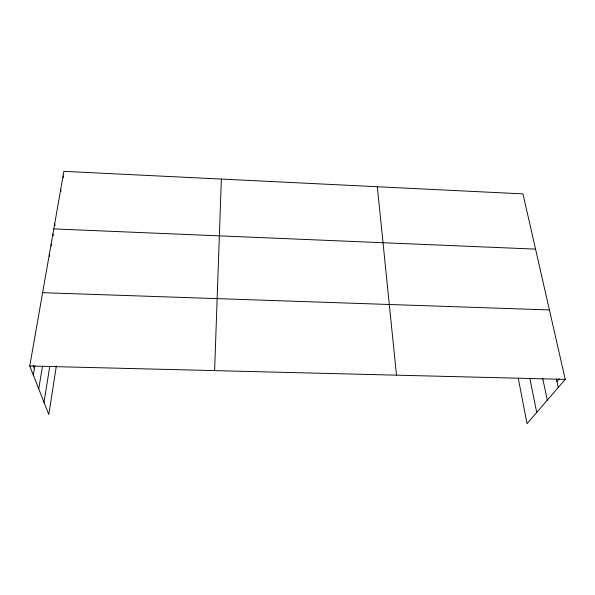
<?xml version="1.0" encoding="UTF-8"?>
<svg xmlns="http://www.w3.org/2000/svg" width="595" height="595" viewBox="0 0 595 595"><rect width="100%" height="100%" fill="white"/><g stroke="black" fill="none" stroke-linecap="round" stroke-linejoin="round"><path stroke-width="0.89" d="M214.609 370.618L221.355 179.08M56.339 366.081L48.82 414.529L29.75 365.999L63.888 171.345L522.96 193.888L565.25 379.387L527.036 423.655L518.26 378.16M44.015 402.302L49.72 366.706M38.742 388.877L42.513 366.111M33.268 374.947L34.822 365.903M556.92 381.507L559.233 378.777M29.75 365.999L565.25 379.387M42.609 292.68L549.416 309.943M53.795 228.911L535.552 249.126M33.089 365.315L34.354 368.595M49.273 254.667L49.749 256.386M51.103 244.233L51.572 245.966M52.903 233.976L53.364 235.724M54.673 223.891L55.119 225.661M60.638 189.902L61.017 191.583M556.355 378.955L558.244 387.501M63.085 175.927L63.457 177.622M542.752 378.636L547.303 400.175M529.907 378.703L536.712 412.447M377.327 186.741L396.493 375.17"/></g></svg>
